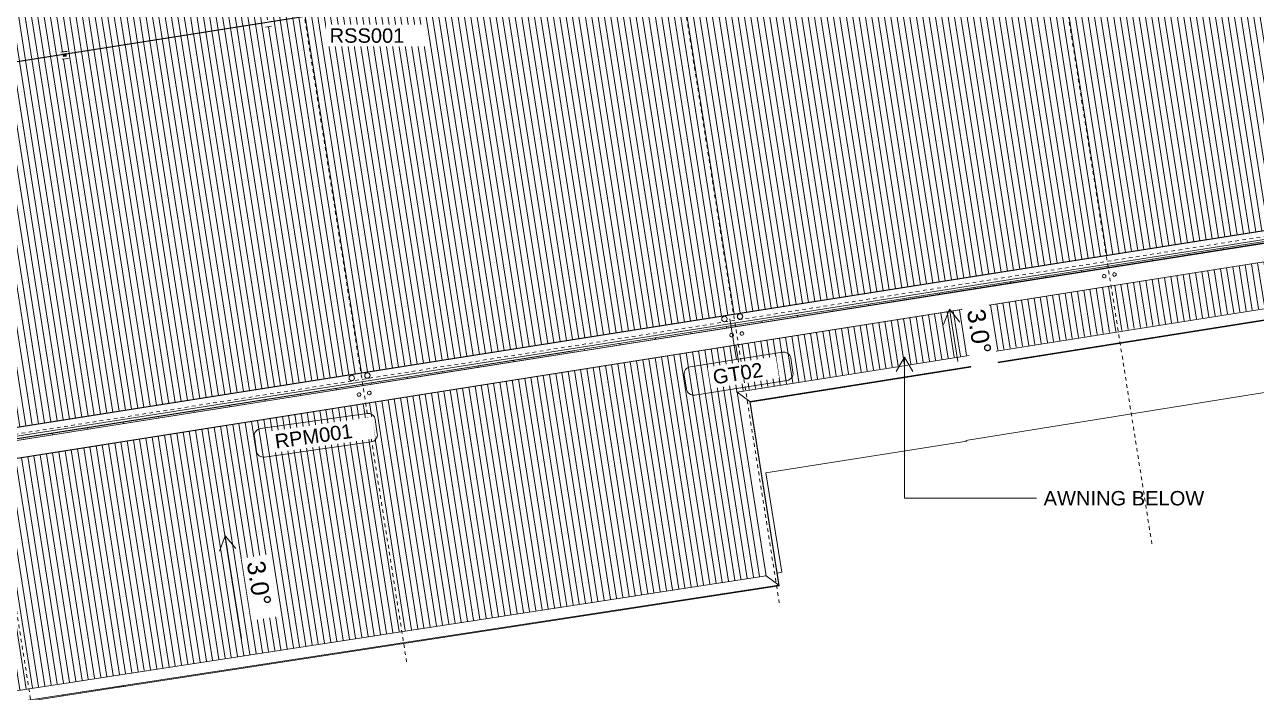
# Model space of a CAD drawing. Header units: metres. Extents: x -2358 to -2216, y 3959 to 4067.
# Drawn here: x -2287.64 to -2253.36, y 3996.88 to 4015.46 of the extents above; entities that cross this region are included whole.
import ezdxf

# ---------------------------------------------------------------- set-up
doc = ezdxf.new("R2010")
doc.units = ezdxf.units.M
doc.linetypes.add('Grid Line', pattern=[0.021, 0.012, -0.003, 0.003, -0.003])
for name, color, linetype, lineweight in [('A-CLNG', 13, 'Continuous', 5), ('A-CLNG-PATT', 13, 'Continuous', 5), ('A-FLOR', 192, 'Continuous', 5), ('A-ROOF', 132, 'Continuous', 5), ('A-ROOF-IDEN', 132, 'Continuous', 5), ('A-ROOF-OTLN', 132, 'Continuous', 5), ('A-ROOF-PATT', 132, 'Continuous', 5), ('A-WALL', 113, 'Continuous', 5), ('C-TOPO', 7, 'Continuous', 5), ('G-ANNO-DIMS', 111, 'Continuous', 5), ('G-ANNO-TEXT', 231, 'Continuous', 5), ('P-SANR-FIXT', 6, 'Continuous', 5), ('Q-SPCQ', 91, 'Continuous', 5), ('Q-SPCQ-IDEN', 132, 'Continuous', 5), ('S-BEAM', 12, 'Continuous', 5), ('S-GRID', 1, 'Continuous', 5)]:
    doc.layers.add(name, color=color, linetype=linetype, lineweight=lineweight)
doc.styles.add('Arial', font='arial.ttf', dxfattribs={"height": 0.5})
doc.styles.add('Arial_1', font='arial.ttf', dxfattribs={"height": 0.4})

# ---------------------------------------------------------------- blocks, each defined once
blk = doc.blocks.new('Structural Framing 23 - Structural Framing 1-1264781-ROOF - Part B')
at = {"layer": 'S-BEAM'}
for p, q in [((-2257.551, 4008.689), (-2257.549, 4008.679)), ((-2257.421, 4008.71), (-2257.419, 4008.699))]:
    blk.add_line(p, q, dxfattribs=at)
blk = doc.blocks.new('Downpipe - L Spreader - Default-V3-ROOF - Part B')
at = {"layer": 'P-SANR-FIXT'}
for start, end in [(0, 180), (180, 0)]:
    blk.add_arc((-0.04, 0.51), 0.075, start, end, dxfattribs=at)
blk = doc.blocks.new('Static Line_Sayfa_Metal Deck_Pan Mount - Up to 15 _ pitch - Max 2 Users-1847625-ROOF - Part B')
at = {"layer": 'Q-SPCQ'}
for p, q in [((-2241.27, 4021.782), (-2314.822, 4010.184)), ((-2314.821, 4010.176), (-2241.269, 4021.774)), ((-2280.936, 4015.389), (-2280.94, 4015.39)), ((-2280.772, 4015.415), (-2280.935, 4015.389)), ((-2280.767, 4015.417), (-2280.771, 4015.415)), ((-2286.629, 4014.694), (-2286.625, 4014.694)), ((-2286.624, 4014.694), (-2286.627, 4014.695)), ((-2286.624, 4014.694), (-2286.46, 4014.72)), ((-2286.462, 4014.719), (-2286.623, 4014.694)), ((-2286.598, 4014.637), (-2286.602, 4014.635)), ((-2286.601, 4014.629), (-2286.602, 4014.635)), ((-2286.6, 4014.625), (-2286.601, 4014.629)), ((-2286.6, 4014.625), (-2286.596, 4014.624)), ((-2286.47, 4014.657), (-2286.596, 4014.637)), ((-2286.594, 4014.625), (-2286.468, 4014.644)), ((-2286.494, 4014.655), (-2286.573, 4014.642)), ((-2286.573, 4014.642), (-2286.573, 4014.642)), ((-2286.573, 4014.642), (-2286.572, 4014.641)), ((-2286.564, 4014.587), (-2286.571, 4014.629)), ((-2286.547, 4014.575), (-2286.497, 4014.582)), ((-2286.546, 4014.605), (-2286.546, 4014.605)), ((-2286.538, 4014.606), (-2286.538, 4014.605)), ((-2286.536, 4014.605), (-2286.536, 4014.605)), ((-2286.517, 4014.608), (-2286.517, 4014.608)), ((-2286.515, 4014.609), (-2286.515, 4014.61)), ((-2286.507, 4014.611), (-2286.507, 4014.611)), ((-2286.493, 4014.653), (-2286.494, 4014.655)), ((-2286.494, 4014.655), (-2286.494, 4014.655)), ((-2286.492, 4014.641), (-2286.485, 4014.599)), ((-2286.464, 4014.657), (-2286.468, 4014.657)), ((-2286.466, 4014.645), (-2286.462, 4014.647)), ((-2286.464, 4014.657), (-2286.463, 4014.651)), ((-2286.463, 4014.651), (-2286.462, 4014.647)), ((-2286.458, 4014.721), (-2286.461, 4014.72)), ((-2286.459, 4014.72), (-2286.456, 4014.722)), ((-2286.594, 4014.497), (-2286.598, 4014.497)), ((-2286.429, 4014.523), (-2286.593, 4014.497)), ((-2286.425, 4014.525), (-2286.428, 4014.523))]:
    blk.add_line(p, q, dxfattribs=at)
at = {"layer": 'Q-SPCQ', "flags": 128}
for points in [[(-2286.598, 4014.637), (-2286.597, 4014.637), (-2286.597, 4014.637), (-2286.597, 4014.637), (-2286.596, 4014.637), (-2286.596, 4014.637), (-2286.596, 4014.637)], [(-2286.594, 4014.625), (-2286.594, 4014.624), (-2286.594, 4014.624), (-2286.595, 4014.624), (-2286.595, 4014.624), (-2286.596, 4014.624), (-2286.596, 4014.624)], [(-2286.538, 4014.605), (-2286.538, 4014.605), (-2286.538, 4014.604), (-2286.538, 4014.604), (-2286.538, 4014.603), (-2286.538, 4014.603), (-2286.537, 4014.603), (-2286.537, 4014.602), (-2286.537, 4014.602), (-2286.537, 4014.601), (-2286.537, 4014.601), (-2286.536, 4014.6), (-2286.536, 4014.6), (-2286.536, 4014.6), (-2286.535, 4014.599), (-2286.535, 4014.599), (-2286.535, 4014.599), (-2286.534, 4014.598), (-2286.534, 4014.598), (-2286.534, 4014.598), (-2286.533, 4014.598), (-2286.533, 4014.597), (-2286.533, 4014.597), (-2286.532, 4014.597), (-2286.532, 4014.597), (-2286.531, 4014.596), (-2286.531, 4014.596), (-2286.53, 4014.596), (-2286.53, 4014.596), (-2286.53, 4014.596), (-2286.529, 4014.596), (-2286.529, 4014.596), (-2286.528, 4014.595), (-2286.528, 4014.595), (-2286.527, 4014.595), (-2286.527, 4014.595), (-2286.526, 4014.595), (-2286.526, 4014.595), (-2286.525, 4014.595), (-2286.525, 4014.595), (-2286.525, 4014.596)], [(-2286.536, 4014.605), (-2286.536, 4014.605), (-2286.536, 4014.605), (-2286.536, 4014.604), (-2286.536, 4014.604), (-2286.536, 4014.603), (-2286.536, 4014.603), (-2286.535, 4014.603), (-2286.535, 4014.602), (-2286.535, 4014.602), (-2286.535, 4014.602), (-2286.535, 4014.601), (-2286.534, 4014.601), (-2286.534, 4014.601), (-2286.534, 4014.6), (-2286.534, 4014.6), (-2286.533, 4014.6), (-2286.533, 4014.6), (-2286.533, 4014.599), (-2286.532, 4014.599), (-2286.532, 4014.599), (-2286.532, 4014.599), (-2286.531, 4014.598), (-2286.531, 4014.598), (-2286.531, 4014.598), (-2286.53, 4014.598), (-2286.53, 4014.598), (-2286.53, 4014.598), (-2286.529, 4014.598), (-2286.529, 4014.597), (-2286.529, 4014.597), (-2286.528, 4014.597), (-2286.528, 4014.597), (-2286.527, 4014.597), (-2286.527, 4014.597), (-2286.527, 4014.597), (-2286.526, 4014.597), (-2286.526, 4014.597), (-2286.526, 4014.597), (-2286.525, 4014.597), (-2286.525, 4014.597)], [(-2286.525, 4014.596), (-2286.524, 4014.596), (-2286.524, 4014.596), (-2286.523, 4014.596), (-2286.523, 4014.596), (-2286.523, 4014.596), (-2286.522, 4014.596), (-2286.522, 4014.596), (-2286.521, 4014.597), (-2286.521, 4014.597), (-2286.52, 4014.597), (-2286.52, 4014.597), (-2286.52, 4014.598), (-2286.519, 4014.598), (-2286.519, 4014.598), (-2286.519, 4014.599), (-2286.518, 4014.599), (-2286.518, 4014.599), (-2286.518, 4014.6), (-2286.517, 4014.6), (-2286.517, 4014.6), (-2286.517, 4014.601), (-2286.517, 4014.601), (-2286.516, 4014.602), (-2286.516, 4014.602), (-2286.516, 4014.602), (-2286.516, 4014.603), (-2286.516, 4014.603), (-2286.515, 4014.604), (-2286.515, 4014.604), (-2286.515, 4014.605), (-2286.515, 4014.605), (-2286.515, 4014.606), (-2286.515, 4014.606), (-2286.515, 4014.606), (-2286.515, 4014.607), (-2286.515, 4014.607), (-2286.515, 4014.608), (-2286.515, 4014.608), (-2286.515, 4014.609), (-2286.515, 4014.609)], [(-2286.525, 4014.597), (-2286.525, 4014.597), (-2286.524, 4014.597), (-2286.524, 4014.597), (-2286.524, 4014.598), (-2286.523, 4014.598), (-2286.523, 4014.598), (-2286.522, 4014.598), (-2286.522, 4014.598), (-2286.522, 4014.598), (-2286.521, 4014.599), (-2286.521, 4014.599), (-2286.521, 4014.599), (-2286.521, 4014.599), (-2286.52, 4014.599), (-2286.52, 4014.6), (-2286.52, 4014.6), (-2286.519, 4014.6), (-2286.519, 4014.601), (-2286.519, 4014.601), (-2286.519, 4014.601), (-2286.518, 4014.602), (-2286.518, 4014.602), (-2286.518, 4014.602), (-2286.518, 4014.603), (-2286.518, 4014.603), (-2286.518, 4014.603), (-2286.517, 4014.604), (-2286.517, 4014.604), (-2286.517, 4014.604), (-2286.517, 4014.605), (-2286.517, 4014.605), (-2286.517, 4014.605), (-2286.517, 4014.606), (-2286.517, 4014.606), (-2286.517, 4014.607), (-2286.517, 4014.607), (-2286.517, 4014.607), (-2286.517, 4014.608), (-2286.517, 4014.608), (-2286.517, 4014.608)], [(-2286.47, 4014.657), (-2286.47, 4014.657), (-2286.47, 4014.657), (-2286.469, 4014.657), (-2286.469, 4014.657), (-2286.468, 4014.657), (-2286.468, 4014.657)], [(-2286.466, 4014.645), (-2286.466, 4014.645), (-2286.467, 4014.645), (-2286.467, 4014.645), (-2286.468, 4014.644), (-2286.468, 4014.644), (-2286.468, 4014.644)]]:
    blk.add_lwpolyline(points, dxfattribs=at)
at = {"layer": 'Q-SPCQ'}
for centre, major_axis, ratio, start_param, end_param in [((-2280.935, 4015.389), (0.000988, 0.000156), 0.087156, 3.393752, 4.712389), ((-2280.772, 4015.415), (0.000988, 0.000156), 0.087156, 4.712389, 6.031026), ((-2286.624, 4014.694), (0.000988, 0.000156), 0.087156, 3.393752, 4.712389), ((-2286.623, 4014.694), (0.000988, 0.000156), 0.087156, 3.393752, 3.833298), ((-2286.623, 4014.694), (0.000988, 0.000156), 0.087156, 4.492616, 4.712389), ((-2286.634, 4014.63), (0.0691, 0.0109), 0.087156, 0.229391, 0.458783), ((-2286.549, 4014.589), (0.0148, 0.0023), 0.996195, 3.141593, 4.712389), ((-2286.549, 4014.59), (0.0148, 0.0023), 0.996195, 3.435816, 4.147516), ((-2286.527, 4014.608), (0.0196, 0.0031), 0.996195, 1.570796, 4.712389), ((-2286.527, 4014.608), (0.0196, 0.0031), 0.996195, 1.570796, 3.141593), ((-2286.527, 4014.608), (0.0116, 0.0018), 0.996195, 1.570796, 4.712389), ((-2286.527, 4014.608), (0.0196, 0.0031), 0.996195, 0, 1.570796), ((-2286.527, 4014.608), (0.0196, 0.0031), 0.996195, 4.712389, 7.853982), ((-2286.527, 4014.608), (0.0116, 0.0018), 0.996195, 4.712389, 7.853982), ((-2286.431, 4014.662), (0.0691, 0.0109), 0.087156, 2.68281, 2.912201), ((-2286.5, 4014.597), (0.0148, 0.0023), 0.996195, 4.712389, 6.283185), ((-2286.5, 4014.597), (0.0148, 0.0023), 0.996195, 5.565007, 5.923117), ((-2286.462, 4014.72), (0.000988, 0.000156), 0.087156, 4.712389, 4.932162), ((-2286.462, 4014.72), (0.000988, 0.000156), 0.087156, 5.371707, 6.031026), ((-2286.46, 4014.72), (0.000988, 0.000156), 0.087156, 4.712389, 6.031026), ((-2286.593, 4014.497), (0.000988, 0.000156), 0.087156, 3.393752, 4.712389), ((-2286.429, 4014.523), (0.000988, 0.000156), 0.087156, 4.712389, 6.031026)]:
    blk.add_ellipse(centre, major_axis=major_axis, ratio=ratio, start_param=start_param, end_param=end_param, dxfattribs=at)
blk = doc.blocks.new('Downpipe - L Spreader - 100D-V19-ROOF - Part B')
at = {"layer": 'P-SANR-FIXT'}
for p, q in [((-0.09, 0.231), (-0.09, 0.22)), ((0.01, 0.22), (0.01, 0.231))]:
    blk.add_line(p, q, dxfattribs=at)
for start, end in [(0, 180), (180, 0)]:
    blk.add_arc((-0.04, 0.436), 0.05, start, end, dxfattribs=at)
blk = doc.blocks.new('Downpipe - L Spreader - 100D-V20-ROOF - Part B')
at = {"layer": 'P-SANR-FIXT'}
for p, q in [((-0.09, -0.22), (-0.09, -0.231)), ((0.01, -0.231), (0.01, -0.22))]:
    blk.add_line(p, q, dxfattribs=at)
for start, end in [(360, 180), (180, 360)]:
    blk.add_arc((-0.04, -0.436), 0.05, start, end, dxfattribs=at)
blk = doc.blocks.new('Downpipe - L Spreader - 100D-V21-ROOF - Part B')
at = {"layer": 'P-SANR-FIXT'}
for start, end in [(0, 180), (180, 0)]:
    blk.add_arc((-0.04, 0.436), 0.05, start, end, dxfattribs=at)
blk = doc.blocks.new('Downpipe - L Spreader - 100D-V22-ROOF - Part B')
at = {"layer": 'P-SANR-FIXT'}
for start, end in [(360, 180), (180, 360)]:
    blk.add_arc((-0.04, -0.436), 0.05, start, end, dxfattribs=at)
blk = doc.blocks.new('Roof Gutters4 - Roof Gutters-3348027-ROOF - Part B')
at = {"layer": 'A-ROOF'}
for p, q in [((-2236.17, 4010.246), (-2267.811, 4005.234)), ((-2235.817, 4009.99), (-2267.458, 4004.978)), ((-2235.812, 4009.971), (-2267.453, 4004.959)), ((-2267.811, 4005.234), (-2267.833, 4005.25)), ((-2267.458, 4004.978), (-2267.811, 4005.234)), ((-2267.811, 4005.234), (-2267.001, 4000.121)), ((-2267.453, 4004.959), (-2267.458, 4004.978)), ((-2267.458, 4004.978), (-2266.648, 3999.863)), ((-2267.453, 4004.959), (-2266.643, 3999.844)), ((-2266.648, 3999.863), (-2287.905, 3996.607)), ((-2267.001, 4000.121), (-2287.881, 3996.922)), ((-2266.643, 3999.844), (-2285.07, 3997.022)), ((-2267.001, 4000.121), (-2267.023, 4000.136)), ((-2266.648, 3999.863), (-2267.001, 4000.121)), ((-2266.643, 3999.844), (-2266.648, 3999.863))]:
    blk.add_line(p, q, dxfattribs=at)
blk = doc.blocks.new('Area 51 Ceiling - External FC1 - Area 51 Ceiling - External FC-3412687-ROOF - Part B')
at = {"layer": 'A-CLNG-PATT'}
h = blk.add_hatch(dxfattribs=at)
h.set_pattern_fill('FP_11', color=256, style=0, pattern_type=2)
h.set_pattern_definition([(189, (-2230.791, 4012.734), (0.37497, -2.36749), []), (279, (-2230.791, 4012.734), (1.185226, 0.187721), [])])
h.paths.add_polyline_path([(-2287.391, 3996.652), (-2284.84, 3997.059), (-2287.425, 3996.663)])
h.paths.add_polyline_path([(-2267.663, 4007.085), (-2257.676, 4008.659), (-2257.68, 4008.669), (-2267.663, 4007.087)])
h.paths.add_polyline_path([(-2257.577, 4008.674), (-2257.39, 4008.704), (-2257.393, 4008.714), (-2257.579, 4008.685)])
h.paths.add_polyline_path([(-2257.291, 4008.72), (-2247.304, 4010.293), (-2247.309, 4010.311), (-2257.292, 4008.73)])
h.paths.add_polyline_path([(-2247.205, 4010.308), (-2247.017, 4010.338), (-2247.022, 4010.357), (-2247.208, 4010.327), (-2247.206, 4010.312)])
h.paths.add_polyline_path([(-2246.919, 4010.354), (-2245.467, 4010.582), (-2245.47, 4010.602), (-2246.922, 4010.373), (-2246.919, 4010.358)])
h.paths.add_polyline_path([(-2236.547, 4011.988), (-2236.475, 4011.999), (-2236.48, 4012.026), (-2236.551, 4012.015), (-2236.549, 4012)])
at = {"layer": 'A-CLNG'}
for p, q in [((-2287.391, 3996.652), (-2284.84, 3997.059)), ((-2284.852, 3997.056), (-2287.391, 3996.652))]:
    blk.add_line(p, q, dxfattribs=at)
blk = doc.blocks.new('Gutter Tag - Roof Tag 15W-1593562-ROOF - Part B')
at = {"layer": 'A-ROOF-IDEN'}
for p, q in [((0.0065, 0.002), (-0.0065, 0.002)), ((-0.0075, 0.001), (-0.0075, -0.001)), ((0.0075, -0.001), (0.0075, 0.001)), ((-0.0065, -0.002), (0.0065, -0.002))]:
    blk.add_line(p, q, dxfattribs=at)
for centre, start, end in [((-0.0065, 0.001), 90, 180), ((0.0065, 0.001), 360, 90), ((-0.0065, -0.001), 180, 270), ((0.0065, -0.001), 270, 0)]:
    blk.add_arc(centre, 0.001, start, end, dxfattribs=at)
blk = doc.blocks.new('Roof Tag - Roof Tag 17W-1080807-ROOF - Part B')
at = {"layer": 'A-ROOF-IDEN'}
for p, q in [((0.0075, 0.002), (-0.0075, 0.002)), ((-0.0085, 0.001), (-0.0085, -0.001)), ((0.0085, -0.001), (0.0085, 0.001)), ((-0.0075, -0.002), (0.0075, -0.002))]:
    blk.add_line(p, q, dxfattribs=at)
for centre, start, end in [((-0.0075, 0.001), 90, 180), ((0.0075, 0.001), 360, 90), ((-0.0075, -0.001), 180, 270), ((0.0075, -0.001), 270, 0)]:
    blk.add_arc(centre, 0.001, start, end, dxfattribs=at)

msp = doc.modelspace()

# ---------------------------------------------------------------- hatches: boundary and pattern name
at = {"layer": 'A-ROOF-PATT'}
h = msp.add_hatch(dxfattribs=at)
h.set_pattern_fill('FP_6', color=256, style=0, pattern_type=2)
h.set_pattern_definition([(98.961, (-407.14, -208.135), (-0.172864054, -0.027258373), [])])
h.paths.add_polyline_path([(-2319.622, 3999.249), (-2229.894, 4013.398), (-2232.952, 4032.702), (-2322.607, 4018.534), (-2319.555, 3999.26), (-2319.575, 3999.257)])
h.paths.add_polyline_path([(-2315.007, 4010.154), (-2314.999, 4010.156), (-2315.005, 4010.154)])
h.paths.add_polyline_path([(-2239.823, 4022.002), (-2239.823, 4022.003), (-2239.838, 4022.001)])
h.paths.add_polyline_path([(-2240.788, 4021.85), (-2240.788, 4021.851), (-2240.8, 4021.849)])
h.paths.add_polyline_path([(-2258.306, 4018.957), (-2258.306, 4018.957), (-2258.309, 4018.957)])
h.paths.add_polyline_path([(-2263.963, 4018.065), (-2263.963, 4018.065), (-2263.967, 4018.065)])
h.paths.add_polyline_path([(-2269.621, 4017.173), (-2269.621, 4017.173), (-2269.625, 4017.173)])
h.paths.add_polyline_path([(-2275.279, 4016.281), (-2275.279, 4016.281), (-2275.282, 4016.281)])
h.paths.add_polyline_path([(-2280.936, 4015.389), (-2280.936, 4015.389), (-2280.94, 4015.389)])
h.paths.add_polyline_path([(-2292.252, 4013.605), (-2292.252, 4013.605), (-2292.256, 4013.605)])
h.paths.add_polyline_path([(-2318.984, 4009.521), (-2318.984, 4009.522), (-2318.996, 4009.52)])
h.paths.add_polyline_path([(-2319.949, 4009.369), (-2319.949, 4009.37), (-2319.961, 4009.368)])
h.paths.add_polyline_path([(-2320.736, 4009.149), (-2320.759, 4009.303), (-2320.215, 4009.389), (-2320.206, 4009.336), (-2320.169, 4009.341), (-2320.158, 4009.344), (-2314.908, 4010.171), (-2314.917, 4010.234), (-2314.913, 4010.231), (-2314.913, 4010.233), (-2314.9, 4010.235), (-2314.748, 4010.259), (-2314.748, 4010.259), (-2314.744, 4010.259), (-2314.735, 4010.198), (-2309.25, 4011.063), (-2309.26, 4011.126), (-2309.256, 4011.123), (-2309.255, 4011.125), (-2309.243, 4011.127), (-2309.09, 4011.151), (-2309.09, 4011.151), (-2309.087, 4011.151), (-2309.077, 4011.09), (-2303.592, 4011.955), (-2303.602, 4012.018), (-2303.598, 4012.015), (-2303.597, 4012.017), (-2303.585, 4012.02), (-2303.433, 4012.043), (-2303.433, 4012.043), (-2303.429, 4012.043), (-2303.419, 4011.982), (-2297.934, 4012.847), (-2297.944, 4012.91), (-2297.94, 4012.907), (-2297.94, 4012.91), (-2297.927, 4012.912), (-2297.775, 4012.935), (-2297.775, 4012.936), (-2297.771, 4012.935), (-2297.761, 4012.874), (-2292.277, 4013.739), (-2292.287, 4013.802), (-2292.283, 4013.799), (-2292.282, 4013.802), (-2292.269, 4013.804), (-2292.117, 4013.827), (-2292.117, 4013.828), (-2292.113, 4013.827), (-2292.104, 4013.766), (-2286.619, 4014.631), (-2286.629, 4014.694), (-2286.625, 4014.691), (-2286.624, 4014.694), (-2286.612, 4014.696), (-2286.459, 4014.719), (-2286.459, 4014.72), (-2286.456, 4014.72), (-2286.446, 4014.658), (-2280.961, 4015.523), (-2280.971, 4015.586), (-2280.967, 4015.583), (-2280.966, 4015.586), (-2280.954, 4015.588), (-2280.802, 4015.611), (-2280.802, 4015.612), (-2280.798, 4015.612), (-2280.788, 4015.551), (-2275.304, 4016.415), (-2275.314, 4016.479), (-2275.309, 4016.476), (-2275.309, 4016.478), (-2275.296, 4016.48), (-2275.144, 4016.503), (-2275.144, 4016.504), (-2275.14, 4016.504), (-2275.131, 4016.443), (-2269.646, 4017.307), (-2269.656, 4017.371), (-2269.652, 4017.368), (-2269.651, 4017.37), (-2269.639, 4017.372), (-2269.486, 4017.396), (-2269.486, 4017.396), (-2269.483, 4017.396), (-2269.473, 4017.335), (-2263.988, 4018.2), (-2263.998, 4018.263), (-2263.994, 4018.26), (-2263.993, 4018.262), (-2263.981, 4018.264), (-2263.829, 4018.288), (-2263.829, 4018.288), (-2263.825, 4018.288), (-2263.815, 4018.227), (-2258.331, 4019.092), (-2258.34, 4019.155), (-2258.336, 4019.152), (-2258.336, 4019.154), (-2258.323, 4019.156), (-2258.171, 4019.18), (-2258.171, 4019.18), (-2258.167, 4019.18), (-2258.158, 4019.119), (-2252.673, 4019.984), (-2252.683, 4020.047), (-2252.679, 4020.044), (-2252.678, 4020.046), (-2252.666, 4020.049), (-2252.513, 4020.072), (-2252.513, 4020.072), (-2252.51, 4020.072), (-2252.5, 4020.011), (-2247.015, 4020.876), (-2247.025, 4020.939), (-2247.021, 4020.936), (-2247.02, 4020.938), (-2247.008, 4020.941), (-2246.856, 4020.964), (-2246.856, 4020.965), (-2246.852, 4020.964), (-2246.842, 4020.903), (-2241.357, 4021.768), (-2241.367, 4021.831), (-2241.363, 4021.828), (-2241.363, 4021.831), (-2241.35, 4021.833), (-2241.198, 4021.856), (-2241.198, 4021.857), (-2241.194, 4021.856), (-2241.183, 4021.795), (-2241.015, 4021.821), (-2240.986, 4021.827), (-2235.887, 4022.635), (-2235.892, 4022.685), (-2235.349, 4022.771), (-2235.326, 4022.617), (-2235.87, 4022.531), (-2235.885, 4022.625), (-2236.156, 4022.582), (-2236.418, 4022.541), (-2236.448, 4022.535), (-2241.183, 4021.786), (-2241.163, 4021.662), (-2241.167, 4021.662), (-2241.168, 4021.66), (-2241.333, 4021.634), (-2241.333, 4021.634), (-2241.336, 4021.634), (-2241.356, 4021.76), (-2246.841, 4020.895), (-2246.821, 4020.769), (-2246.825, 4020.77), (-2246.826, 4020.767), (-2246.99, 4020.742), (-2246.991, 4020.742), (-2246.994, 4020.742), (-2247.014, 4020.868), (-2252.499, 4020.003), (-2252.479, 4019.877), (-2252.483, 4019.878), (-2252.483, 4019.875), (-2252.648, 4019.85), (-2252.648, 4019.85), (-2252.652, 4019.85), (-2252.672, 4019.976), (-2258.156, 4019.111), (-2258.137, 4018.985), (-2258.14, 4018.986), (-2258.141, 4018.983), (-2258.306, 4018.958), (-2258.306, 4018.957), (-2258.309, 4018.958), (-2258.329, 4019.084), (-2263.814, 4018.219), (-2263.794, 4018.093), (-2263.798, 4018.094), (-2263.799, 4018.091), (-2263.963, 4018.066), (-2263.964, 4018.065), (-2263.967, 4018.066), (-2263.987, 4018.192), (-2269.472, 4017.327), (-2269.452, 4017.201), (-2269.456, 4017.201), (-2269.456, 4017.199), (-2269.621, 4017.174), (-2269.622, 4017.173), (-2269.625, 4017.174), (-2269.645, 4017.3), (-2275.129, 4016.435), (-2275.11, 4016.309), (-2275.113, 4016.309), (-2275.114, 4016.307), (-2275.279, 4016.282), (-2275.279, 4016.281), (-2275.283, 4016.282), (-2275.302, 4016.407), (-2280.787, 4015.543), (-2280.767, 4015.417), (-2280.771, 4015.417), (-2280.772, 4015.415), (-2280.936, 4015.389), (-2280.937, 4015.389), (-2280.94, 4015.39), (-2280.96, 4015.515), (-2286.445, 4014.651), (-2286.425, 4014.525), (-2286.429, 4014.525), (-2286.429, 4014.523), (-2286.594, 4014.497), (-2286.595, 4014.497), (-2286.598, 4014.497), (-2286.618, 4014.623), (-2292.103, 4013.758), (-2292.083, 4013.633), (-2292.086, 4013.633), (-2292.087, 4013.631), (-2292.252, 4013.605), (-2292.252, 4013.605), (-2292.256, 4013.605), (-2292.275, 4013.731), (-2297.76, 4012.866), (-2297.74, 4012.741), (-2297.744, 4012.741), (-2297.745, 4012.739), (-2297.91, 4012.713), (-2297.91, 4012.713), (-2297.913, 4012.713), (-2297.933, 4012.839), (-2303.418, 4011.974), (-2303.398, 4011.848), (-2303.402, 4011.849), (-2303.402, 4011.846), (-2303.567, 4011.821), (-2303.568, 4011.821), (-2303.571, 4011.821), (-2303.591, 4011.947), (-2309.076, 4011.082), (-2309.056, 4010.956), (-2309.06, 4010.957), (-2309.06, 4010.954), (-2309.225, 4010.929), (-2309.225, 4010.928), (-2309.229, 4010.929), (-2309.249, 4011.055), (-2314.733, 4010.19), (-2314.714, 4010.064), (-2314.717, 4010.065), (-2314.718, 4010.062), (-2314.883, 4010.037), (-2314.883, 4010.036), (-2314.886, 4010.037), (-2314.906, 4010.163), (-2315.151, 4010.124), (-2315.208, 4010.116), (-2315.309, 4010.1), (-2315.67, 4010.044), (-2315.709, 4010.037), (-2315.93, 4010.002), (-2316.194, 4009.961), (-2316.235, 4009.954), (-2316.524, 4009.909), (-2316.684, 4009.884), (-2316.894, 4009.851), (-2317.159, 4009.809), (-2317.2, 4009.802), (-2317.489, 4009.757), (-2317.648, 4009.732), (-2317.859, 4009.699), (-2318.12, 4009.658), (-2318.156, 4009.651), (-2320.205, 4009.327), (-2320.191, 4009.235), (-2320.708, 4009.154)])
h = msp.add_hatch(dxfattribs=at)
h.set_pattern_fill('FP_1', color=256, style=0, pattern_type=2)
h.set_pattern_definition([(278.953, (-1462.885, -496.797), (0.172867858, 0.027234236), [])])
h.paths.add_polyline_path([(-2287.88, 3996.941), (-2267.023, 4000.136), (-2267.833, 4005.25), (-2236.192, 4010.261), (-2236.388, 4011.502), (-2309.098, 4000.047), (-2308.892, 3998.746), (-2298.89, 4000.33), (-2287.88, 3996.941)])

# ---------------------------------------------------------------- linework, layer by layer
at = {"layer": 'A-FLOR'}
for p, q in [((-2261.419, 4003.873), (-2267.009, 4002.987)), ((-2267.009, 4002.987), (-2266.571, 4000.224)), ((-2266.571, 4000.224), (-2266.7, 4000.203))]:
    msp.add_line(p, q, dxfattribs=at)
at = {"layer": 'A-ROOF'}
for p, q in [((-2319.622, 3999.249), (-2229.894, 4013.398)), ((-2236.388, 4011.502), (-2309.098, 4000.047))]:
    msp.add_line(p, q, dxfattribs=at)
at = {"layer": 'A-ROOF-IDEN'}
msp.add_line((-2268.011, 4007.272), (-2267.833, 4006.147), dxfattribs=at)
at = {"layer": 'A-ROOF-OTLN'}
for p, q in [((-2229.569, 4013.444), (-2319.688, 3999.234)), ((-2229.531, 4013.207), (-2319.649, 3998.997)), ((-2309.09, 4000.051), (-2236.397, 4011.503)), ((-2276.992, 4005.614), (-2245.466, 4010.58)), ((-2245.467, 4010.582), (-2274.631, 4005.988)), ((-2272.347, 4006.39), (-2319.639, 3998.933))]:
    msp.add_line(p, q, dxfattribs=at)
at = {"layer": 'A-WALL'}
for p, q in [((-2245.47, 4010.602), (-2309.164, 4000.514)), ((-2257.245, 4008.782), (-2245.393, 4010.659)), ((-2245.386, 4010.62), (-2257.239, 4008.742)), ((-2255.27, 4009.095), (-2255.263, 4009.055)), ((-2255.161, 4009.072), (-2255.16, 4009.068)), ((-2254.282, 4009.251), (-2254.276, 4009.212)), ((-2264.159, 4007.687), (-2257.245, 4008.782)), ((-2257.239, 4008.742), (-2261.189, 4008.117)), ((-2257.245, 4008.782), (-2257.239, 4008.742)), ((-2256.257, 4008.938), (-2256.251, 4008.899)), ((-2259.22, 4008.469), (-2259.214, 4008.43)), ((-2258.233, 4008.626), (-2258.226, 4008.586)), ((-2261.189, 4008.117), (-2266.128, 4007.335)), ((-2261.196, 4008.156), (-2261.189, 4008.117)), ((-2260.208, 4008.313), (-2260.202, 4008.273)), ((-2268.109, 4007.061), (-2264.159, 4007.687)), ((-2264.159, 4007.687), (-2264.152, 4007.647)), ((-2263.171, 4007.843), (-2263.165, 4007.804)), ((-2262.183, 4008), (-2262.177, 4007.96)), ((-2266.134, 4007.374), (-2266.128, 4007.335)), ((-2265.146, 4007.53), (-2265.14, 4007.491)), ((-2274.036, 4006.122), (-2268.109, 4007.061)), ((-2266.128, 4007.335), (-2272.054, 4006.396)), ((-2268.109, 4007.061), (-2268.103, 4007.022)), ((-2267.122, 4007.218), (-2267.116, 4007.178)), ((-2270.085, 4006.748), (-2270.079, 4006.709)), ((-2269.097, 4006.905), (-2269.091, 4006.865)), ((-2272.054, 4006.396), (-2276.005, 4005.77)), ((-2272.06, 4006.435), (-2272.054, 4006.396)), ((-2271.073, 4006.592), (-2271.066, 4006.552)), ((-2279.962, 4005.184), (-2274.036, 4006.122)), ((-2274.036, 4006.122), (-2274.029, 4006.083)), ((-2273.048, 4006.279), (-2273.042, 4006.239)), ((-2276.005, 4005.77), (-2281.931, 4004.831)), ((-2276.999, 4005.653), (-2276.992, 4005.614)), ((-2276.011, 4005.81), (-2276.005, 4005.77)), ((-2275.023, 4005.966), (-2275.017, 4005.927)), ((-2278.974, 4005.34), (-2278.968, 4005.301)), ((-2277.986, 4005.497), (-2277.98, 4005.457)), ((-2285.888, 4004.245), (-2279.962, 4005.184)), ((-2280.949, 4005.027), (-2280.943, 4004.988)), ((-2279.962, 4005.184), (-2279.955, 4005.144)), ((-2281.931, 4004.831), (-2287.857, 4003.893)), ((-2282.925, 4004.715), (-2282.919, 4004.675)), ((-2281.937, 4004.871), (-2281.931, 4004.831)), ((-2284.9, 4004.402), (-2284.894, 4004.362)), ((-2283.912, 4004.558), (-2283.906, 4004.519)), ((-2291.814, 4003.307), (-2285.888, 4004.245)), ((-2286.876, 4004.089), (-2286.869, 4004.049)), ((-2285.888, 4004.245), (-2285.882, 4004.206))]:
    msp.add_line(p, q, dxfattribs=at)
at = {"layer": 'C-TOPO'}
msp.add_line((-2261.449, 4003.891), (-2252.318, 4005.354), dxfattribs=at)
at = {"layer": 'G-ANNO-DIMS', "lineweight": 15}
for p, q in [((-2261.902, 4007.546), (-2262.068, 4007.115)), ((-2282.056, 4001.241), (-2282.221, 4000.81))]:
    msp.add_line(p, q, dxfattribs=at)
at = {"layer": 'G-ANNO-TEXT', "color": 7}
for p, q in [((-2263.15, 4006.211), (-2263.381, 4005.811)), ((-2263.15, 4006.211), (-2262.92, 4005.811)), ((-2263.15, 4006.211), (-2263.15, 4002.285)), ((-2263.15, 4002.285), (-2259.482, 4002.285))]:
    msp.add_line(p, q, dxfattribs=at)
at = {"layer": 'S-GRID', "linetype": 'Grid Line'}
for p, q in [((-2256.268, 4001.013), (-2266.427, 4065.153)), ((-2277.009, 3997.728), (-2287.386, 4063.24)), ((-2282.158, 3963.115), (-2297.76, 4061.618)), ((-2319.727, 3999.022), (-2220.383, 4014.757))]:
    msp.add_line(p, q, dxfattribs=at)

# ---------------------------------------------------------------- block references
at = {"layer": 'A-CLNG'}
msp.add_blockref('Area 51 Ceiling - External FC1 - Area 51 Ceiling - External FC-3412687-ROOF - Part B', (0, 0), dxfattribs=at)
at = {"layer": 'A-ROOF'}
msp.add_blockref('Roof Gutters4 - Roof Gutters-3348027-ROOF - Part B', (0, 0), dxfattribs=at)
at = {"layer": 'A-ROOF-IDEN', "xscale": 199.9999999999999, "yscale": 199.9999999999999, "zscale": 199.9999999999999}
for name, p, rotation in [('Gutter Tag - Roof Tag 15W-1593562-ROOF - Part B', (-2267.771, 4005.752), 9.00032838814608), ('Roof Tag - Roof Tag 17W-1080807-ROOF - Part B', (-2279.537, 4004.035), 8.07967477176998)]:
    msp.add_blockref(name, p, dxfattribs=dict(at, rotation=rotation))
at = {"layer": 'P-SANR-FIXT'}
for name, p, rotation in [('Downpipe - L Spreader - 100D-V19-ROOF - Part B', (-2257.416, 4008.934), 189.0003283881517), ('Downpipe - L Spreader - 100D-V20-ROOF - Part B', (-2257.624, 4008.901), 9.000328388139614), ('Downpipe - L Spreader - Default-V3-ROOF - Part B', (-2268.205, 4007.782), 180), ('Downpipe - L Spreader - Default-V3-ROOF - Part B', (-2267.77, 4007.851), 180), ('Downpipe - L Spreader - 100D-V22-ROOF - Part B', (-2267.994, 4007.258), 9.000328388139614), ('Downpipe - L Spreader - 100D-V21-ROOF - Part B', (-2267.786, 4007.291), 189.0003283881517), ('Downpipe - L Spreader - Default-V3-ROOF - Part B', (-2278.576, 4006.139), 180), ('Downpipe - L Spreader - Default-V3-ROOF - Part B', (-2278.141, 4006.208), 180), ('Downpipe - L Spreader - 100D-V22-ROOF - Part B', (-2278.364, 4005.606), 9.000328388139614), ('Downpipe - L Spreader - 100D-V21-ROOF - Part B', (-2278.155, 4005.639), 189.0003283881517)]:
    msp.add_blockref(name, p, dxfattribs=dict(at, rotation=rotation))
at = {"layer": 'Q-SPCQ'}
msp.add_blockref('Static Line_Sayfa_Metal Deck_Pan Mount - Up to 15 _ pitch - Max 2 Users-1847625-ROOF - Part B', (0, 0), dxfattribs=at)
at = {"layer": 'S-BEAM'}
msp.add_blockref('Structural Framing 23 - Structural Framing 1-1264781-ROOF - Part B', (0, 0), dxfattribs=at)

# ---------------------------------------------------------------- texts
at = {"layer": 'G-ANNO-TEXT', "color": 7, "insert": (-2259.282, 4002.485), "char_height": 0.4, "width": 5.56371, "attachment_point": 1, "style": 'Arial_1'}
msp.add_mtext('AWNING BELOW', dxfattribs=at)

# ---------------------------------------------------------------- next in the draw order: texts
at = {"layer": 'A-ROOF-IDEN', "char_height": 0.4, "attachment_point": 1, "style": 'Arial_1', "bg_fill": 3, "box_fill_scale": 1.25, "bg_fill_color": 256, "bg_fill_true_color": 13158600, "bg_fill_transparency": 0}
for s, insert, width, rotation in [('GT02', (-2268.515, 4005.845), 1.71561, 9.0003), ('RPM001', (-2280.703, 4004.057), 2.67764, 8.0797)]:
    msp.add_mtext(s, dxfattribs=dict(at, insert=insert, width=width, rotation=rotation))
at = {"layer": 'G-ANNO-DIMS', "lineweight": 15, "char_height": 0.5, "width": 1.49365, "attachment_point": 1, "rotation": 278.9531, "line_spacing_factor": 0.941778, "style": 'Arial', "bg_fill": 3, "box_fill_scale": 1.25, "bg_fill_color": 256, "bg_fill_true_color": 13158600, "bg_fill_transparency": 0}
for insert in [(-2260.923, 4007.583), (-2280.966, 4000.577)]:
    msp.add_mtext('3.0°', dxfattribs=dict(at, insert=insert))

# ---------------------------------------------------------------- next in the draw order: linework, layer by layer
at = {"layer": 'G-ANNO-DIMS', "lineweight": 15}
for p, q in [((-2261.902, 4007.546), (-2261.612, 4007.187)), ((-2261.672, 4006.087), (-2261.902, 4007.546)), ((-2282.056, 4001.241), (-2281.765, 4000.882)), ((-2281.605, 3998.381), (-2282.056, 4001.241))]:
    msp.add_line(p, q, dxfattribs=at)
at = {"layer": 'S-GRID', "linetype": 'Grid Line'}
msp.add_line((-2266.638, 3999.37), (-2277.015, 4064.882), dxfattribs=at)

# ---------------------------------------------------------------- next in the draw order: texts
at = {"layer": 'Q-SPCQ-IDEN', "insert": (-2279.154, 4015.358), "char_height": 0.4, "width": 2.58143, "attachment_point": 1, "style": 'Arial_1', "bg_fill": 3, "box_fill_scale": 1.25, "bg_fill_color": 256, "bg_fill_true_color": 13158600, "bg_fill_transparency": 0}
msp.add_mtext('RSS001', dxfattribs=at)

doc.saveas('drawing.dxf')
